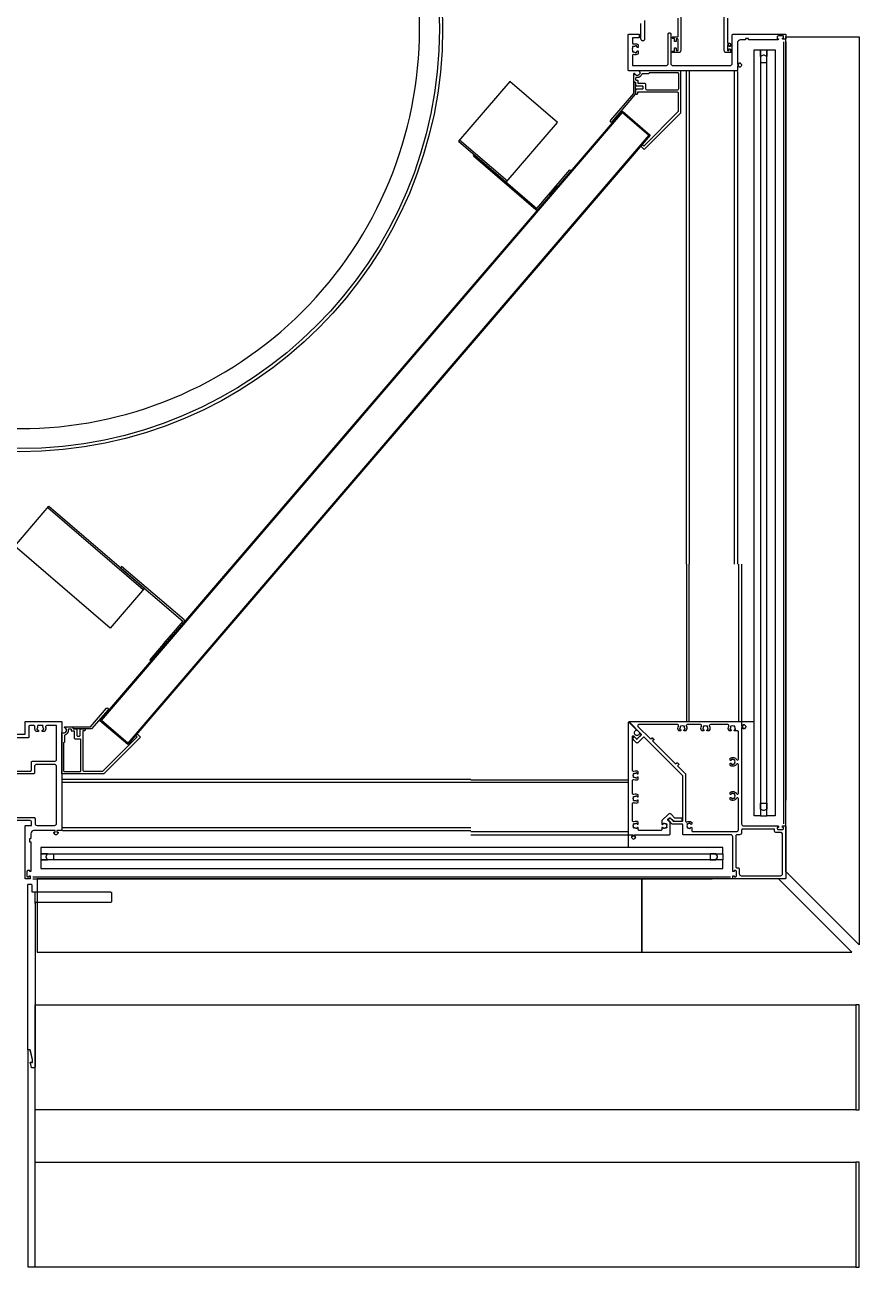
# Model space of a CAD drawing. Extents: x -120222 to -41942, y -19134 to 30932.
# Drawn here: x -68883 to -68087, y -8545 to -7362 of the extents above; entities that cross this region are included whole.
import ezdxf

# ---------------------------------------------------------------- set-up
doc = ezdxf.new("R2010")
doc.units = 0
doc.header["$LTSCALE"] = 150
doc.header["$MEASUREMENT"] = 0
doc.layers.get('0').update_dxf_attribs({"linetype": 'CONTINUOUS'})
doc.layers.add('____-567', color=7, linetype='CONTINUOUS')

# ---------------------------------------------------------------- blocks, each defined once
blk = doc.blocks.new('____-24')
at = {"color": 1, "linetype": 'Continuous'}
for p, q in [((-74594.6, -11926.5), (-74594.6, -12424)), ((-74592.6, -11926.5), (-74592.6, -12649)), ((-74687.6, -11954.7), (-74687.6, -12424)), ((-74684.6, -11954.7), (-74684.6, -12424)), ((-74641.6, -11954.7), (-74641.6, -12424)), ((-74638.6, -11954.7), (-74638.6, -12424)), ((-74903.4, -12019.9), (-74857.9, -12059)), ((-75296, -12370.1), (-75204.9, -12448.3)), ((-74687.1, -12424), (-74687.1, -12573.3)), ((-74684.8, -12424), (-74684.8, -12573.3)), ((-74637.6, -12424), (-74637.6, -12573.3)), ((-74634.6, -12424), (-74634.6, -12574)), ((-74594.6, -12424), (-74594.6, -12671.5)), ((-75281.9, -12629), (-74892.6, -12629)), ((-74892.6, -12629.5), (-74743.3, -12629.5)), ((-75281.9, -12632), (-74892.6, -12632)), ((-74892.6, -12631.8), (-74743.3, -12631.8)), ((-75281.9, -12675), (-74892.6, -12675)), ((-75281.9, -12678), (-74892.6, -12678)), ((-74892.6, -12679), (-74743.3, -12679)), ((-74892.6, -12682), (-74743.3, -12682)), ((-75310.1, -12722), (-74892.6, -12722)), ((-75310.1, -12724), (-74662.6, -12724)), ((-74892.6, -12722), (-74645.1, -12722)), ((-75308.1, -12747.5), (-75308.1, -12736.5))]:
    blk.add_line(p, q, dxfattribs=at)
at = {"color": 1, "linetype": 'Continuous', "flags": 128}
for points in [[(-74648.1, -11904), (-74648.1, -11927.3), (-74648.1, -11927.3, 0.414214), (-74647.6, -11927.8), (-74646.1, -11927.8), (-74646.1, -11927.8, -0.414214), (-74645.1, -11928.8), (-74645.1, -11930), (-74645.1, -11930, -0.414214), (-74645.9, -11930.8), (-74646.3, -11930.8), (-74646.3, -11930.8, -0.414214), (-74646.6, -11930.5), (-74646.6, -11929.8), (-74646.6, -11929.8, 0.414214), (-74647.1, -11929.3), (-74647.6, -11929.3), (-74647.6, -11929.3, 0.414214), (-74648.1, -11929.8), (-74648.1, -11934.2), (-74648.1, -11934.2, 0.414214), (-74647.6, -11934.7), (-74647.1, -11934.7), (-74647.1, -11934.7, 0.414214), (-74646.6, -11934.2), (-74646.6, -11933.5), (-74646.6, -11933.5, -0.414214), (-74646.3, -11933.2), (-74645.9, -11933.2), (-74645.9, -11933.2, -0.414214), (-74645.1, -11934), (-74645.1, -11935.2), (-74644.6, -11935.2), (-74644.6, -11935.2, -0.414214), (-74644.1, -11935.7), (-74644.1, -11936.2), (-74644.1, -11936.2, -0.414214), (-74644.6, -11936.7), (-74649.1, -11936.7), (-74649.1, -11936.7, -0.414214), (-74651.1, -11934.7), (-74651.1, -11900.5)], [(-74692.6, -11901), (-74692.6, -11934.7), (-74692.6, -11934.7, -0.414214), (-74694.6, -11936.7), (-74700.1, -11936.7), (-74700.1, -11936.7, -0.414214), (-74700.6, -11936.2), (-74700.6, -11935.7), (-74700.6, -11935.7, -0.414214), (-74700.1, -11935.2), (-74698.6, -11935.2), (-74698.6, -11932.5), (-74698.6, -11932.5, -0.414214), (-74698.3, -11932.2), (-74697.4, -11932.2), (-74697.4, -11932.2, -0.414214), (-74697.1, -11932.5), (-74697.1, -11934.7), (-74695.6, -11934.7), (-74695.6, -11934.7, 0.414214), (-74695.1, -11934.2), (-74695.1, -11924.2), (-74695.1, -11924.2, 0.414214), (-74695.6, -11923.7), (-74697.1, -11923.7), (-74697.1, -11925.9), (-74697.1, -11925.9, -0.414214), (-74697.4, -11926.2), (-74698.3, -11926.2), (-74698.3, -11926.2, -0.414214), (-74698.6, -11925.9), (-74698.6, -11923.2), (-74700.1, -11923.2), (-74700.1, -11923.2, -0.414214), (-74700.6, -11922.7), (-74700.6, -11922.2), (-74700.6, -11922.2, -0.414214), (-74700.1, -11921.7), (-74695.6, -11921.7), (-74695.6, -11921.7, 0.414214), (-74695.1, -11921.2), (-74695.1, -11904)], [(-74727.1, -11906), (-74727.1, -11923.7), (-74727.1, -11923.7, -0.414214), (-74728.8, -11925.5, -0.414214), (-74730.6, -11923.7), (-74730.6, -11909)], [(-75343.3, -12665.5), (-75309.1, -12665.5), (-75309.1, -12665.5, -0.414214), (-75308.1, -12666.5), (-75308.1, -12671), (-75308.1, -12671, 0.414214), (-75306.1, -12673), (-75289.6, -12673), (-75289.6, -12673, 0.414214), (-75287.6, -12671), (-75287.6, -12617), (-75287.6, -12617, 0.414214), (-75289.6, -12615), (-75306.6, -12615), (-75306.6, -12615, 0.414214), (-75308.6, -12617), (-75308.6, -12623), (-75308.6, -12623, -0.414214), (-75309.6, -12624), (-75343.3, -12624)], [(-75329.8, -12621.5), (-75312.6, -12621.5), (-75312.6, -12621.5, 0.414214), (-75311.6, -12620.5), (-75311.6, -12613), (-75311.6, -12613, -0.414214), (-75310.6, -12612), (-75289.6, -12612), (-75289.6, -12612, 0.414214), (-75287.6, -12610), (-75287.6, -12578), (-75297, -12578), (-75297, -12578, 0.48712), (-75298, -12579.2), (-75298, -12579.2, -0.185154), (-75298.4, -12583), (-75298.4, -12583, -0.276984), (-75299.3, -12583.5), (-75300.9, -12583.5), (-75300.9, -12583.5, -0.697861), (-75301.3, -12582.6), (-75301.3, -12582.6, 0.059473), (-75300.8, -12582.1), (-75300.8, -12582.1, -0.246102), (-75300.4, -12581.9), (-75300.4, -12581.9, 0.345929), (-75299.7, -12581.4, 0.345929), (-75300.1, -12580.6), (-75300.1, -12580.6, -0.246102), (-75300.3, -12580.2), (-75300.3, -12580.2, 0.078486), (-75300.5, -12579.4), (-75300.5, -12579.4, -0.246102), (-75300.5, -12578.9), (-75300.5, -12578.9, 0.345929), (-75300.6, -12578, 0.345929), (-75301.5, -12577.9), (-75301.5, -12577.9, -0.246102), (-75301.9, -12578), (-75301.9, -12578, 0.212332), (-75304.2, -12578), (-75304.2, -12578, -0.246102), (-75304.6, -12577.9), (-75304.6, -12577.9, 0.345929), (-75305.5, -12578, 0.345929), (-75305.6, -12578.9), (-75305.6, -12578.9, -0.246102), (-75305.6, -12579.4), (-75305.6, -12579.4, 0.078486), (-75305.8, -12580.2), (-75305.8, -12580.2, -0.246102), (-75306.1, -12580.6), (-75306.1, -12580.6, 0.345929), (-75306.4, -12581.4, 0.345929), (-75305.7, -12581.9), (-75305.7, -12581.9, -0.246102), (-75305.3, -12582.1), (-75305.3, -12582.1, 0.059473), (-75304.8, -12582.6), (-75304.8, -12582.6, -0.697861), (-75305.2, -12583.5), (-75306.8, -12583.5), (-75306.8, -12583.5, -0.276984), (-75307.7, -12583), (-75307.7, -12583, -0.185154), (-75308.2, -12579.2), (-75308.2, -12579.2, 0.48712), (-75309.1, -12578), (-75313.1, -12578), (-75313.1, -12578, 0.414214), (-75314.1, -12579), (-75314.1, -12587.3), (-75314.1, -12589), (-75314.1, -12589, -0.414214), (-75314.6, -12589.5), (-75332.3, -12589.5)], [(-75332.3, -12586), (-75317.6, -12586), (-75317.6, -12574.5), (-75317.6, -12574.5, -0.414214), (-75317.1, -12574), (-75283.1, -12574), (-75283.1, -12574, -0.414214), (-75282.6, -12574.5), (-75282.6, -12677.7), (-75282.6, -12677.7, -0.414214), (-75282.9, -12678), (-75287.3, -12678), (-75287.3, -12679.5), (-75286.4, -12679.5), (-75286.4, -12679.5, -0.414214), (-75286.1, -12679.8), (-75286.1, -12680.4), (-75286.1, -12680.4, -0.182676), (-75286.1, -12680.6), (-75286.9, -12681.5), (-75286.9, -12681.5, -0.451416), (-75289.2, -12681.5), (-75290, -12680.6), (-75290, -12680.6, -0.182676), (-75290.1, -12680.4), (-75290.1, -12679.8), (-75290.1, -12679.8, -0.414214), (-75289.8, -12679.5), (-75288.8, -12679.5), (-75288.8, -12678), (-75309.1, -12678), (-75309.1, -12678, 0.414214), (-75312.1, -12681), (-75312.1, -12685.2), (-75312.1, -12685.2, -0.414214), (-75312.6, -12685.7), (-75312.9, -12685.7), (-75312.9, -12685.7, 0.414214), (-75313.4, -12686.2), (-75313.4, -12688.2), (-75313.4, -12688.2, 0.414214), (-75312.9, -12688.7), (-75312.1, -12688.7), (-75312.1, -12716.5), (-75312.1, -12716.5, -0.414214), (-75312.6, -12717), (-75313.1, -12717), (-75313.1, -12716), (-75314.8, -12716), (-75314.8, -12716, 0.414214), (-75315.8, -12717), (-75315.8, -12717), (-75315.8, -12721.5), (-75315.8, -12721.5, 0.414214), (-75315.3, -12722), (-75313.6, -12722), (-75313.6, -12721), (-75313.1, -12721), (-75313.1, -12721, -0.414214), (-75312.6, -12721.5), (-75312.6, -12723.5), (-75312.6, -12723.5, -0.414214), (-75313.1, -12724), (-75317.1, -12724), (-75317.1, -12724, -0.414214), (-75317.6, -12723.5), (-75317.6, -12674), (-75317.6, -12674, -0.414214), (-75316.6, -12673), (-75311.6, -12673), (-75311.6, -12669.5), (-75311.6, -12669.5, 0.414214), (-75312.6, -12668.5), (-75335.9, -12668.5)], [(-75306.1, -12746.5), (-75307.1, -12746.5), (-75307.1, -12746.5, 0.414214), (-75308.1, -12747.5), (-75308.1, -12903.5), (-75308.1, -12903.5, -0.414214), (-75308.6, -12904), (-75311.1, -12904), (-75311.1, -12904, -0.357511), (-75311.6, -12903.6), (-75312.4, -12899.6), (-75312.4, -12899.6, -0.473285), (-75311.9, -12899), (-75310.6, -12899), (-75310.6, -12896.5), (-75312.6, -12887), (-75314.6, -12887), (-75314.6, -12887, -0.414214), (-75315.1, -12886.5), (-75315.1, -12730), (-75315.1, -12730, -0.414214), (-75314.1, -12729), (-75312.1, -12729), (-75312.1, -12729, -0.414214), (-75311.1, -12730), (-75311.1, -12736.5), (-75306.1, -12736.5)]]:
    blk.add_lwpolyline(points, format="xyb", dxfattribs=at)
for points in [[(-74703.1, -11918), (-74703.1, -11918, -0.414214), (-74702.1, -11919), (-74702.1, -11947), (-74702.1, -11947, 0.414214), (-74700.1, -11949), (-74645.6, -11949), (-74645.6, -11949, 0.414214), (-74643.6, -11947), (-74643.6, -11920), (-74643.6, -11920, -0.414214), (-74642.6, -11919), (-74593.1, -11919), (-74593.1, -11919, -0.414214), (-74592.6, -11919.5), (-74592.6, -11923.5), (-74592.6, -11923.5, -0.414214), (-74593.1, -11924), (-74595.1, -11924), (-74595.1, -11924, -0.414214), (-74595.6, -11923.5), (-74595.6, -11923), (-74594.6, -11923), (-74594.6, -11921.3), (-74594.6, -11921.3, 0.414214), (-74595.1, -11920.8), (-74599.6, -11920.8), (-74599.6, -11920.8, 0.414214), (-74600.6, -11921.8), (-74600.6, -11923.5), (-74599.6, -11923.5), (-74599.6, -11924), (-74599.6, -11924, -0.414214), (-74600.1, -11924.5), (-74627.9, -11924.5), (-74627.9, -11923.7), (-74627.9, -11923.7, 0.414214), (-74628.4, -11923.2), (-74630.4, -11923.2), (-74630.4, -11923.2, 0.414214), (-74630.9, -11923.7), (-74630.9, -11924), (-74630.9, -11924, -0.414214), (-74631.4, -11924.5), (-74635.6, -11924.5), (-74635.6, -11924.5, 0.414214), (-74638.6, -11927.5), (-74638.6, -11947.7), (-74637.1, -11947.7), (-74637.1, -11946.8), (-74637.1, -11946.8, -0.414214), (-74636.8, -11946.5), (-74636.2, -11946.5), (-74636.2, -11946.5, -0.182676), (-74636, -11946.6), (-74635.1, -11947.4), (-74635.1, -11947.4, -0.451416), (-74635.1, -11949.6), (-74636, -11950.4), (-74636, -11950.4, -0.182676), (-74636.2, -11950.5), (-74636.8, -11950.5), (-74636.8, -11950.5, -0.414214), (-74637.1, -11950.2), (-74637.1, -11949.2), (-74638.6, -11949.2), (-74638.6, -11953.7), (-74638.6, -11953.7, -0.414214), (-74638.9, -11954), (-74742.1, -11954), (-74742.1, -11954, -0.414214), (-74742.6, -11953.5), (-74742.6, -11919.5), (-74742.6, -11919.5, -0.414214), (-74742.1, -11919), (-74732.6, -11919), (-74732.6, -11919, -0.414214), (-74732.1, -11919.5), (-74732.1, -11922), (-74732.1, -11922, -0.414214), (-74732.6, -11922.5), (-74738.1, -11922.5), (-74738.1, -11922.5, 0.414214), (-74738.6, -11923), (-74738.6, -11927.4), (-74738.6, -11927.4, 0.48712), (-74737.3, -11928.4), (-74737.3, -11928.4, -0.185154), (-74733.6, -11928.8), (-74733.6, -11928.8, -0.276984), (-74733.1, -11929.7), (-74733.1, -11931.4), (-74733.1, -11931.4, -0.697861), (-74734, -11931.7), (-74734, -11931.7, 0.059473), (-74734.4, -11931.3), (-74734.4, -11931.3, -0.246102), (-74734.6, -11930.8), (-74734.6, -11930.8, 0.345929), (-74735.2, -11930.1, 0.345929), (-74736, -11930.5), (-74736, -11930.5, -0.246102), (-74736.3, -11930.7), (-74736.3, -11930.7, 0.078486), (-74737.2, -11931), (-74737.2, -11931, -0.246102), (-74737.6, -11930.9), (-74737.6, -11930.9, 0.345929), (-74738.5, -11931, 0.345929), (-74738.6, -11931.9), (-74738.6, -11931.9, -0.246102), (-74738.6, -11932.4), (-74738.6, -11932.4, 0.212332), (-74738.6, -11934.6), (-74738.6, -11934.6, -0.246102), (-74738.6, -11935.1), (-74738.6, -11935.1, 0.345929), (-74738.5, -11935.9, 0.345929), (-74737.6, -11936), (-74737.6, -11936, -0.246102), (-74737.2, -11936), (-74737.2, -11936, 0.078486), (-74736.3, -11936.2), (-74736.3, -11936.2, -0.246102), (-74736, -11936.5), (-74736, -11936.5, 0.345929), (-74735.2, -11936.8, 0.345929), (-74734.6, -11936.1), (-74734.6, -11936.1, -0.246102), (-74734.4, -11935.7), (-74734.4, -11935.7, 0.059473), (-74734, -11935.3), (-74734, -11935.3, -0.697861), (-74733.1, -11935.6), (-74733.1, -11937.2), (-74733.1, -11937.2, -0.276984), (-74733.6, -11938.1), (-74733.6, -11938.1, -0.185154), (-74737.3, -11938.6), (-74737.3, -11938.6, 0.48712), (-74738.6, -11939.5), (-74738.6, -11949), (-74706.6, -11949), (-74706.6, -11949, 0.414214), (-74704.6, -11947), (-74704.6, -11919), (-74704.6, -11919, -0.414214), (-74703.6, -11918)], [(-74727.9, -12025.8), (-74728.6, -12025.1), (-74728.6, -12025.1, 0.414214), (-74730, -12025.1, 0.414214), (-74730, -12026.5), (-74727.6, -12029), (-74727.6, -12029), (-74692.6, -11994), (-74692.6, -11954), (-74731.8, -11954), (-74731.8, -11954, 0.621133), (-74732.1, -11954.5), (-74732.1, -11954.5, -0.457273), (-74732.8, -11958.2, -0.457273), (-74736.4, -11956.9), (-74736.4, -11956.9, 0.362003), (-74737.1, -11956.5, 0.362003), (-74737.6, -11957.1), (-74737.6, -11964.4), (-74737.6, -11964.4, 0.414214), (-74737.1, -11964.9), (-74735.6, -11964.9), (-74735.6, -11967.3), (-74735.6, -11967.3, 0.414214), (-74734.6, -11968.3), (-74729.6, -11968.3), (-74729.6, -11968.3, -0.414214), (-74728.6, -11969.3), (-74728.6, -11970.5), (-74728.6, -11970.5, -0.414214), (-74729.6, -11971.5), (-74734.6, -11971.5), (-74734.6, -11971.5, 0.414214), (-74735.6, -11972.5), (-74735.6, -11975.4), (-74735.6, -11975.4, 0.414214), (-74734.6, -11976.4, 0.414214), (-74733.6, -11975.4), (-74733.6, -11974), (-74696.1, -11974), (-74696.1, -11974, -0.414214), (-74695.1, -11975), (-74695.1, -11992.9)], [(-74758.1, -12002.5), (-74735.6, -11976.2), (-74735.6, -11965.4), (-74735.6, -11965.4, 0.414214), (-74736.1, -11964.9), (-74737.1, -11964.9), (-74737.1, -11964.9, 0.414214), (-74737.6, -11965.4), (-74737.6, -11975.5), (-74759.6, -12001.2), (-74759.6, -12001.2, 0.414214), (-74759.5, -12002.6, 0.414214), (-74758.1, -12002.5)], [(-74735.1, -11960.5), (-74735.1, -11960.5, 0.414214), (-74735.6, -11961), (-74735.6, -11962.4), (-74735.6, -11962.4, 0.414214), (-74735.1, -11962.9), (-74734.1, -11962.9), (-74734.1, -11962.9, -0.414214), (-74733.6, -11963.4), (-74733.6, -11965.8), (-74727.1, -11965.8), (-74727.1, -11965.8, -0.414214), (-74726.1, -11966.8), (-74726.1, -11971), (-74726.1, -11971, 0.414214), (-74725.1, -11972), (-74695.6, -11972), (-74695.6, -11972, 0.414214), (-74694.6, -11971), (-74694.6, -11957), (-74694.6, -11957, 0.414214), (-74695.6, -11956), (-74722.6, -11956), (-74723.1, -11956.8), (-74729.2, -11956.8), (-74729.2, -11956.8, 0.339113), (-74729.7, -11957.2), (-74729.7, -11957.2, -0.339113), (-74734.1, -11960.5)], [(-74889.3, -12034.1), (-74829.8, -12085.2), (-74798.3, -12048.4), (-74797.1, -12049.5), (-74828.6, -12086.2), (-74828.6, -12086.2, -0.414214), (-74830.8, -12086.4), (-74890.3, -12035.4)], [(-75226.6, -12427.5), (-75167.1, -12478.6), (-75198.6, -12515.3), (-75197.4, -12516.3), (-75165.9, -12479.6), (-75165.9, -12479.6, 0.414214), (-75166.1, -12477.3), (-75225.6, -12426.3)], [(-75238.5, -12562.8), (-75254.2, -12581), (-75271.2, -12581), (-75271.2, -12581, -0.414214), (-75271.7, -12580.5), (-75271.7, -12579.5), (-75271.7, -12579.5, -0.414214), (-75271.2, -12579), (-75255.1, -12579), (-75240, -12561.5), (-75240, -12561.5, -0.414214), (-75238.6, -12561.4, -0.414214), (-75238.5, -12562.8)], [(-75210.7, -12588.6), (-75211.4, -12587.9), (-75211.4, -12587.9, -0.414214), (-75211.4, -12586.5, -0.414214), (-75210, -12586.5), (-75207.6, -12589), (-75207.6, -12589), (-75242.6, -12624), (-75282.6, -12624), (-75282.6, -12584.7), (-75282.6, -12584.7, -0.621133), (-75282.1, -12584.5), (-75282.1, -12584.5, 0.457273), (-75278.4, -12583.7, 0.457273), (-75279.7, -12580.1), (-75279.7, -12580.1, -0.362003), (-75280, -12579.5, -0.362003), (-75279.5, -12579), (-75272.2, -12579), (-75272.2, -12579, -0.414214), (-75271.7, -12579.5), (-75271.7, -12581), (-75269.3, -12581), (-75269.3, -12581, -0.414214), (-75268.3, -12582), (-75268.3, -12587), (-75268.3, -12587, 0.414214), (-75267.3, -12588), (-75266.1, -12588), (-75266.1, -12588, 0.414214), (-75265.1, -12587), (-75265.1, -12582), (-75265.1, -12582, -0.414214), (-75264.1, -12581), (-75261.2, -12581), (-75261.2, -12581, -0.414214), (-75260.2, -12582, -0.414214), (-75261.2, -12583), (-75262.6, -12583), (-75262.6, -12620.5), (-75262.6, -12620.5, 0.414214), (-75261.6, -12621.5), (-75243.6, -12621.5)], [(-75276.1, -12581.5), (-75276.1, -12581.5, -0.414214), (-75275.6, -12581), (-75274.2, -12581), (-75274.2, -12581, -0.414214), (-75273.7, -12581.5), (-75273.7, -12582.5), (-75273.7, -12582.5, 0.414214), (-75273.2, -12583), (-75270.8, -12583), (-75270.8, -12589.5), (-75270.8, -12589.5, 0.414214), (-75269.8, -12590.5), (-75265.6, -12590.5), (-75265.6, -12590.5, -0.414214), (-75264.6, -12591.5), (-75264.6, -12621), (-75264.6, -12621, -0.414214), (-75265.6, -12622), (-75279.6, -12622), (-75279.6, -12622, -0.414214), (-75280.6, -12621), (-75280.6, -12594), (-75279.8, -12593.5), (-75279.8, -12587.3), (-75279.8, -12587.3, -0.339113), (-75279.4, -12586.8), (-75279.4, -12586.8, 0.339113), (-75276.1, -12582.5)], [(-74704.7, -12668.3), (-74704.7, -12668.3, -0.414214), (-74704.7, -12666.9), (-74703.7, -12666), (-74703.7, -12666, -0.414214), (-74702.3, -12666), (-74699.9, -12668.4), (-74699.9, -12668.4, 0.198912), (-74698.5, -12669), (-74691.8, -12669), (-74691.8, -12669, 0.414214), (-74691.3, -12668.5), (-74691.3, -12666.5), (-74691.3, -12666.5, 0.414214), (-74691.8, -12666), (-74698.1, -12666), (-74701.6, -12662.4), (-74701.6, -12662.4, 0.414214), (-74704.4, -12662.4), (-74710.6, -12668.5), (-74710.6, -12671.6), (-74710.6, -12671.6, 0.67593), (-74709.7, -12671.9), (-74709.7, -12671.9, -0.05859), (-74709.3, -12671.6), (-74709.3, -12671.6, 0.264908), (-74709.1, -12671.3), (-74709.1, -12671.3, -0.350001), (-74708.8, -12670.8, -0.350001), (-74708.2, -12671.1), (-74708.2, -12671.1, 0.264908), (-74707.9, -12671.2), (-74707.9, -12671.2, -0.10677), (-74707, -12671.5), (-74707, -12671.5, 0.264908), (-74706.7, -12671.5), (-74706.7, -12671.5, -0.350001), (-74706.1, -12671.5, -0.350001), (-74706, -12672.2), (-74706, -12672.2, 0.264908), (-74706.1, -12672.5), (-74706.1, -12672.5, -0.241822), (-74706.1, -12674.5), (-74706.1, -12674.5, 0.264908), (-74706, -12674.8), (-74706, -12674.8, -0.350001), (-74706.1, -12675.4, -0.350001), (-74706.7, -12675.5), (-74706.7, -12675.5, 0.264908), (-74707, -12675.5), (-74707, -12675.5, -0.10677), (-74707.9, -12675.7), (-74707.9, -12675.7, 0.264908), (-74708.2, -12675.9), (-74708.2, -12675.9, -0.350001), (-74708.8, -12676.1, -0.350001), (-74709.1, -12675.6), (-74709.1, -12675.6, 0.264908), (-74709.3, -12675.4), (-74709.3, -12675.4, -0.05859), (-74709.7, -12675), (-74709.7, -12675, 0.67593), (-74710.6, -12675.4), (-74710.6, -12677), (-74710.6, -12677, -0.414214), (-74711.6, -12678), (-74732.1, -12678), (-74732.1, -12678, -0.414214), (-74733.1, -12677), (-74733.1, -12675.4), (-74733.1, -12675.4, 0.67593), (-74733.9, -12675), (-74733.9, -12675, -0.05859), (-74734.3, -12675.4), (-74734.3, -12675.4, 0.264908), (-74734.5, -12675.6), (-74734.5, -12675.6, -0.350001), (-74734.8, -12676.1, -0.350001), (-74735.4, -12675.9), (-74735.4, -12675.9, 0.264908), (-74735.7, -12675.7), (-74735.7, -12675.7, -0.10677), (-74736.6, -12675.5), (-74736.6, -12675.5, 0.264908), (-74736.9, -12675.5), (-74736.9, -12675.5, -0.350001), (-74737.5, -12675.4, -0.350001), (-74737.6, -12674.8), (-74737.6, -12674.8, 0.264908), (-74737.6, -12674.5), (-74737.6, -12674.5, -0.241822), (-74737.6, -12672.5), (-74737.6, -12672.5, 0.264908), (-74737.6, -12672.2), (-74737.6, -12672.2, -0.350001), (-74737.5, -12671.5, -0.350001), (-74736.9, -12671.5), (-74736.9, -12671.5, 0.264908), (-74736.6, -12671.5), (-74736.6, -12671.5, -0.10677), (-74735.7, -12671.2), (-74735.7, -12671.2, 0.264908), (-74735.4, -12671.1), (-74735.4, -12671.1, -0.350001), (-74734.8, -12670.8, -0.350001), (-74734.5, -12671.3), (-74734.5, -12671.3, 0.264908), (-74734.3, -12671.6), (-74734.3, -12671.6, -0.05859), (-74733.9, -12671.9), (-74733.9, -12671.9, 0.67593), (-74733.1, -12671.6), (-74733.1, -12670.3), (-74733.1, -12670.3, 0.257543), (-74733.3, -12669.9), (-74733.3, -12669.9, 0.242959), (-74737.2, -12669.6), (-74737.2, -12669.6, -0.533909), (-74738.6, -12668.6), (-74738.6, -12652.3), (-74738.6, -12652.3, -0.533909), (-74737.2, -12651.4), (-74737.2, -12651.4, 0.242959), (-74733.3, -12651.1), (-74733.3, -12651.1, 0.257543), (-74733.1, -12650.7), (-74733.1, -12649.4), (-74733.1, -12649.4, 0.67593), (-74733.9, -12649), (-74733.9, -12649, -0.05859), (-74734.3, -12649.4), (-74734.3, -12649.4, 0.264908), (-74734.5, -12649.6), (-74734.5, -12649.6, -0.350001), (-74734.8, -12650.1, -0.350001), (-74735.4, -12649.9), (-74735.4, -12649.9, 0.264908), (-74735.7, -12649.7), (-74735.7, -12649.7, -0.10677), (-74736.6, -12649.5), (-74736.6, -12649.5, 0.264908), (-74736.9, -12649.5), (-74736.9, -12649.5, -0.350001), (-74737.5, -12649.4, -0.350001), (-74737.6, -12648.8), (-74737.6, -12648.8, 0.264908), (-74737.6, -12648.5), (-74737.6, -12648.5, -0.241822), (-74737.6, -12646.5), (-74737.6, -12646.5, 0.264908), (-74737.6, -12646.2), (-74737.6, -12646.2, -0.350001), (-74737.5, -12645.5, -0.350001), (-74736.9, -12645.5), (-74736.9, -12645.5, 0.264908), (-74736.6, -12645.5), (-74736.6, -12645.5, -0.10677), (-74735.7, -12645.2), (-74735.7, -12645.2, 0.264908), (-74735.4, -12645.1), (-74735.4, -12645.1, -0.350001), (-74734.8, -12644.8, -0.350001), (-74734.5, -12645.3), (-74734.5, -12645.3, 0.264908), (-74734.3, -12645.6), (-74734.3, -12645.6, -0.05859), (-74733.9, -12645.9), (-74733.9, -12645.9, 0.67593), (-74733.1, -12645.6), (-74733.1, -12644.3), (-74733.1, -12644.3, 0.257543), (-74733.3, -12643.9), (-74733.3, -12643.9, 0.242959), (-74737.2, -12643.6), (-74737.2, -12643.6, -0.533909), (-74738.6, -12642.6), (-74738.6, -12630.3), (-74738.6, -12630.3, -0.533909), (-74737.2, -12629.4), (-74737.2, -12629.4, 0.242959), (-74733.3, -12629.1), (-74733.3, -12629.1, 0.257543), (-74733.1, -12628.7), (-74733.1, -12627.4), (-74733.1, -12627.4, 0.67593), (-74733.9, -12627), (-74733.9, -12627, -0.05859), (-74734.3, -12627.4), (-74734.3, -12627.4, 0.264908), (-74734.5, -12627.6), (-74734.5, -12627.6, -0.350001), (-74734.8, -12628.1, -0.350001), (-74735.4, -12627.9), (-74735.4, -12627.9, 0.264908), (-74735.7, -12627.7), (-74735.7, -12627.7, -0.10677), (-74736.6, -12627.5), (-74736.6, -12627.5, 0.264908), (-74736.9, -12627.5), (-74736.9, -12627.5, -0.350001), (-74737.5, -12627.4, -0.350001), (-74737.6, -12626.8), (-74737.6, -12626.8, 0.264908), (-74737.6, -12626.5), (-74737.6, -12626.5, -0.241822), (-74737.6, -12624.5), (-74737.6, -12624.5, 0.264908), (-74737.6, -12624.2), (-74737.6, -12624.2, -0.350001), (-74737.5, -12623.5, -0.350001), (-74736.9, -12623.5), (-74736.9, -12623.5, 0.264908), (-74736.6, -12623.5), (-74736.6, -12623.5, -0.10677), (-74735.7, -12623.2), (-74735.7, -12623.2, 0.264908), (-74735.4, -12623.1), (-74735.4, -12623.1, -0.350001), (-74734.8, -12622.8, -0.350001), (-74734.5, -12623.3), (-74734.5, -12623.3, 0.264908), (-74734.3, -12623.6), (-74734.3, -12623.6, -0.05859), (-74733.9, -12623.9), (-74733.9, -12623.9, 0.67593), (-74733.1, -12623.6), (-74733.1, -12622.3), (-74733.1, -12622.3, 0.257543), (-74733.3, -12621.9), (-74733.3, -12621.9, 0.242959), (-74737.2, -12621.6), (-74737.2, -12621.6, -0.533909), (-74738.6, -12620.6), (-74738.6, -12588.2), (-74738.6, -12588.2, -0.668179), (-74737.7, -12587.8), (-74735.1, -12590.4), (-74735.1, -12590.4, 0.414214), (-74733.7, -12590.4), (-74730.4, -12587.1), (-74730.4, -12587.1, 0.414214), (-74730.4, -12586.4), (-74731.4, -12585.3), (-74731.4, -12585.3, 0.577555), (-74731.9, -12585.5), (-74731.9, -12585.5, -0.577555), (-74736.1, -12586.6, -0.577555), (-74735, -12582.4), (-74735, -12582.4, 0.577555), (-74734.8, -12581.9), (-74742, -12574.7), (-74742, -12574.7, 0.668179), (-74742.6, -12574.9), (-74742.6, -12681.7), (-74742.6, -12681.7, 0.414214), (-74742.3, -12682), (-74738.3, -12682), (-74738.3, -12683.5), (-74739.3, -12683.5), (-74739.3, -12683.5, 0.414214), (-74739.6, -12683.8), (-74739.6, -12684.4), (-74739.6, -12684.4, 0.182676), (-74739.5, -12684.6), (-74738.7, -12685.5), (-74738.7, -12685.5, 0.451416), (-74736.4, -12685.5), (-74735.6, -12684.6), (-74735.6, -12684.6, 0.182676), (-74735.6, -12684.4), (-74735.6, -12683.8), (-74735.6, -12683.8, 0.414214), (-74735.9, -12683.5), (-74736.8, -12683.5), (-74736.8, -12682), (-74703.6, -12682), (-74703.6, -12682, 0.414214), (-74702.6, -12681), (-74702.6, -12670.6), (-74702.6, -12670.6, 0.198912), (-74702.7, -12670.3)], [(-74727.4, -12589), (-74727.4, -12589, 0.414214), (-74728.1, -12589), (-74733.4, -12594.3), (-74733.4, -12594.3, -0.414214), (-74734.8, -12594.3), (-74737.4, -12591.7), (-74737.4, -12591.7, -0.414214), (-74737.4, -12588.8), (-74737.4, -12588.8), (-74737.4, -12588.8, -0.414214), (-74736.7, -12588.8), (-74734.8, -12590.7), (-74734.8, -12590.7, 0.414214), (-74734.1, -12590.7), (-74730.2, -12586.9), (-74730.2, -12586.9, 0.414214), (-74730.2, -12586.1), (-74741.8, -12574.5), (-74741.8, -12574.5, -0.668179), (-74741.6, -12574), (-74634.9, -12574), (-74634.9, -12574, -0.414214), (-74634.6, -12574.3), (-74634.6, -12578.2), (-74633.1, -12578.2), (-74633.1, -12577.3), (-74633.1, -12577.3, -0.414214), (-74632.8, -12577), (-74632.2, -12577), (-74632.2, -12577, -0.182676), (-74632, -12577.1), (-74631.1, -12577.9), (-74631.1, -12577.9, -0.451416), (-74631.1, -12580.1), (-74632, -12580.9), (-74632, -12580.9, -0.182676), (-74632.2, -12581), (-74632.8, -12581), (-74632.8, -12581, -0.414214), (-74633.1, -12580.7), (-74633.1, -12579.7), (-74634.6, -12579.7), (-74634.6, -12671.5), (-74634.6, -12671.5, 0.414214), (-74632.6, -12673.5), (-74599.9, -12673.5), (-74599.9, -12673.5, -0.414214), (-74599.6, -12673.8), (-74599.6, -12675), (-74600.3, -12675), (-74600.3, -12675, 0.414214), (-74600.6, -12675.3), (-74600.6, -12676), (-74600.6, -12676, 0.414214), (-74599.6, -12677), (-74595.6, -12677), (-74595.6, -12677, 0.414214), (-74594.6, -12676), (-74594.6, -12675.3), (-74594.6, -12675.3, 0.414214), (-74594.9, -12675), (-74595.6, -12675), (-74595.6, -12673.8), (-74595.6, -12673.8, -0.414214), (-74595.3, -12673.5), (-74593.1, -12673.5), (-74593.1, -12673.5, -0.414214), (-74592.6, -12674), (-74592.6, -12723.5), (-74592.6, -12723.5, -0.414214), (-74593.1, -12724), (-74642.6, -12724), (-74642.6, -12724, -0.414214), (-74643.1, -12723.5), (-74643.1, -12721.3), (-74643.1, -12721.3, -0.414214), (-74642.8, -12721), (-74641.6, -12721), (-74641.6, -12721.7), (-74641.6, -12721.7, 0.414214), (-74641.3, -12722), (-74640.6, -12722), (-74640.6, -12722, 0.414214), (-74639.6, -12721), (-74639.6, -12717), (-74639.6, -12717, 0.414214), (-74640.6, -12716), (-74641.3, -12716), (-74641.3, -12716, 0.414214), (-74641.6, -12716.3), (-74641.6, -12717), (-74642.8, -12717), (-74642.8, -12717, -0.414214), (-74643.1, -12716.7), (-74643.1, -12684), (-74643.1, -12684, 0.414214), (-74645.1, -12682), (-74690.1, -12682), (-74690.1, -12682, -0.414214), (-74690.6, -12681.5), (-74690.6, -12672.5), (-74690.6, -12672.5, 0.414214), (-74691.1, -12672), (-74700.4, -12672), (-74700.4, -12672, -0.198912), (-74700.7, -12671.8), (-74704.1, -12668.4), (-74704.1, -12668.4, -0.414214), (-74704.1, -12667), (-74703.7, -12666.7), (-74703.7, -12666.7, -0.414214), (-74701.6, -12666.7), (-74700.9, -12667.4), (-74700.9, -12667.4, -0.414214), (-74700.9, -12668.1), (-74700.9, -12668.1), (-74700, -12669), (-74691.1, -12669), (-74691.1, -12669, 0.414214), (-74690.6, -12668.5), (-74690.6, -12625.8)], [(-74686.6, -12669.7), (-74686.6, -12669.7, -0.271075), (-74682.3, -12669.9), (-74682.3, -12669.9, -0.257543), (-74682.1, -12670.3), (-74682.1, -12671.6), (-74682.1, -12671.6, -0.67593), (-74682.9, -12671.9), (-74682.9, -12671.9, 0.05859), (-74683.3, -12671.6), (-74683.3, -12671.6, -0.264908), (-74683.5, -12671.3), (-74683.5, -12671.3, 0.350001), (-74683.8, -12670.8, 0.350001), (-74684.4, -12671.1), (-74684.4, -12671.1, -0.264908), (-74684.7, -12671.2), (-74684.7, -12671.2, 0.10677), (-74685.6, -12671.5), (-74685.6, -12671.5, -0.264908), (-74685.9, -12671.5), (-74685.9, -12671.5, 0.350001), (-74686.5, -12671.5, 0.350001), (-74686.6, -12672.2), (-74686.6, -12672.2, -0.264908), (-74686.6, -12672.5), (-74686.6, -12672.5, 0.241822), (-74686.6, -12674.5), (-74686.6, -12674.5, -0.264908), (-74686.6, -12674.8), (-74686.6, -12674.8, 0.350001), (-74686.5, -12675.4, 0.350001), (-74685.9, -12675.5), (-74685.9, -12675.5, -0.264908), (-74685.6, -12675.5), (-74685.6, -12675.5, 0.10677), (-74684.7, -12675.7), (-74684.7, -12675.7, -0.264908), (-74684.4, -12675.9), (-74684.4, -12675.9, 0.350001), (-74683.8, -12676.1, 0.350001), (-74683.5, -12675.6), (-74683.5, -12675.6, -0.264908), (-74683.3, -12675.4), (-74683.3, -12675.4, 0.05859), (-74682.9, -12675), (-74682.9, -12675, -0.67593), (-74682.1, -12675.4), (-74682.1, -12678), (-74682.1, -12678, 0.414214), (-74681.1, -12679), (-74639.6, -12679), (-74639.6, -12679, 0.414214), (-74637.6, -12677), (-74637.6, -12647.7), (-74637.6, -12647.7, 0.760399), (-74639.4, -12647.2), (-74639.4, -12647.2, -0.420506), (-74645.3, -12648.6), (-74645.3, -12648.6, -0.257543), (-74645.6, -12648.2), (-74645.6, -12646.9), (-74645.6, -12646.9, -0.67593), (-74644.7, -12646.5), (-74644.7, -12646.5, 0.05859), (-74644.3, -12646.9), (-74644.3, -12646.9, -0.264908), (-74644.1, -12647.1), (-74644.1, -12647.1, 0.350001), (-74643.8, -12647.6, 0.350001), (-74643.2, -12647.4), (-74643.2, -12647.4, -0.264908), (-74642.9, -12647.2), (-74642.9, -12647.2, 0.10677), (-74642, -12647), (-74642, -12647, -0.264908), (-74641.7, -12647), (-74641.7, -12647, 0.350001), (-74641.1, -12646.9, 0.350001), (-74641, -12646.3), (-74641, -12646.3, -0.264908), (-74641.1, -12646), (-74641.1, -12646, 0.241822), (-74641.1, -12644), (-74641.1, -12644, -0.264908), (-74641, -12643.7), (-74641, -12643.7, 0.350001), (-74641.1, -12643, 0.350001), (-74641.7, -12643), (-74641.7, -12643, -0.264908), (-74642, -12643), (-74642, -12643, 0.10677), (-74642.9, -12642.7), (-74642.9, -12642.7, -0.264908), (-74643.2, -12642.6), (-74643.2, -12642.6, 0.350001), (-74643.8, -12642.3, 0.350001), (-74644.1, -12642.8), (-74644.1, -12642.8, -0.264908), (-74644.3, -12643.1), (-74644.3, -12643.1, 0.05859), (-74644.7, -12643.4), (-74644.7, -12643.4, -0.67593), (-74645.6, -12643.1), (-74645.6, -12641.8), (-74645.6, -12641.8, -0.257543), (-74645.3, -12641.4), (-74645.3, -12641.4, -0.420506), (-74639.4, -12642.8), (-74639.4, -12642.8, 0.760399), (-74637.6, -12642.3), (-74637.6, -12615.2), (-74637.6, -12615.2, 0.760399), (-74639.4, -12614.7), (-74639.4, -12614.7, -0.420506), (-74645.3, -12616.1), (-74645.3, -12616.1, -0.257543), (-74645.6, -12615.7), (-74645.6, -12614.4), (-74645.6, -12614.4, -0.67593), (-74644.7, -12614), (-74644.7, -12614, 0.05859), (-74644.3, -12614.4), (-74644.3, -12614.4, -0.264908), (-74644.1, -12614.6), (-74644.1, -12614.6, 0.350001), (-74643.8, -12615.1, 0.350001), (-74643.2, -12614.9), (-74643.2, -12614.9, -0.264908), (-74642.9, -12614.7), (-74642.9, -12614.7, 0.10677), (-74642, -12614.5), (-74642, -12614.5, -0.264908), (-74641.7, -12614.5), (-74641.7, -12614.5, 0.350001), (-74641.1, -12614.4, 0.350001), (-74641, -12613.8), (-74641, -12613.8, -0.264908), (-74641.1, -12613.5), (-74641.1, -12613.5, 0.241822), (-74641.1, -12611.5), (-74641.1, -12611.5, -0.264908), (-74641, -12611.2), (-74641, -12611.2, 0.350001), (-74641.1, -12610.5, 0.350001), (-74641.7, -12610.5), (-74641.7, -12610.5, -0.264908), (-74642, -12610.5), (-74642, -12610.5, 0.10677), (-74642.9, -12610.2), (-74642.9, -12610.2, -0.264908), (-74643.2, -12610.1), (-74643.2, -12610.1, 0.350001), (-74643.8, -12609.8, 0.350001), (-74644.1, -12610.3), (-74644.1, -12610.3, -0.264908), (-74644.3, -12610.6), (-74644.3, -12610.6, 0.05859), (-74644.7, -12610.9), (-74644.7, -12610.9, -0.67593), (-74645.6, -12610.6), (-74645.6, -12609.3), (-74645.6, -12609.3, -0.257543), (-74645.3, -12608.9), (-74645.3, -12608.9, -0.420506), (-74639.4, -12610.3), (-74639.4, -12610.3, 0.760399), (-74637.6, -12609.8), (-74637.6, -12584), (-74637.6, -12584, 0.414214), (-74638.6, -12583), (-74641.1, -12583), (-74641.1, -12583, -0.67593), (-74641.5, -12582.1), (-74641.5, -12582.1, 0.05859), (-74641.2, -12581.7), (-74641.2, -12581.7, -0.264908), (-74640.9, -12581.6), (-74640.9, -12581.6, 0.350001), (-74640.4, -12581.2, 0.350001), (-74640.7, -12580.6), (-74640.7, -12580.6, -0.264908), (-74640.8, -12580.4), (-74640.8, -12580.4, 0.10677), (-74641.1, -12579.5), (-74641.1, -12579.5, -0.264908), (-74641, -12579.2), (-74641, -12579.2, 0.350001), (-74641.1, -12578.5, 0.350001), (-74641.7, -12578.5), (-74641.7, -12578.5, -0.264908), (-74642, -12578.5), (-74642, -12578.5, 0.241822), (-74644.1, -12578.5), (-74644.1, -12578.5, -0.264908), (-74644.4, -12578.5), (-74644.4, -12578.5, 0.350001), (-74645, -12578.5, 0.350001), (-74645.1, -12579.2), (-74645.1, -12579.2, -0.264908), (-74645.1, -12579.5), (-74645.1, -12579.5, 0.10677), (-74645.3, -12580.4), (-74645.3, -12580.4, -0.264908), (-74645.5, -12580.6), (-74645.5, -12580.6, 0.350001), (-74645.7, -12581.2, 0.350001), (-74645.2, -12581.6), (-74645.2, -12581.6, -0.264908), (-74644.9, -12581.7), (-74644.9, -12581.7, 0.05859), (-74644.6, -12582.1), (-74644.6, -12582.1, -0.67593), (-74645, -12583), (-74646.2, -12583), (-74646.2, -12583, -0.257543), (-74646.7, -12582.7), (-74646.7, -12582.7, -0.271075), (-74646.8, -12578.5), (-74646.8, -12578.5, 0.568292), (-74647.7, -12577), (-74664.4, -12577), (-74664.4, -12577, 0.568292), (-74665.3, -12578.5), (-74665.3, -12578.5, -0.271075), (-74665.5, -12582.7), (-74665.5, -12582.7, -0.257543), (-74665.9, -12583), (-74667.1, -12583), (-74667.1, -12583, -0.67593), (-74667.5, -12582.1), (-74667.5, -12582.1, 0.05859), (-74667.2, -12581.7), (-74667.2, -12581.7, -0.264908), (-74666.9, -12581.6), (-74666.9, -12581.6, 0.350001), (-74666.4, -12581.2, 0.350001), (-74666.7, -12580.6), (-74666.7, -12580.6, -0.264908), (-74666.8, -12580.4), (-74666.8, -12580.4, 0.10677), (-74667.1, -12579.5), (-74667.1, -12579.5, -0.264908), (-74667, -12579.2), (-74667, -12579.2, 0.350001), (-74667.1, -12578.5, 0.350001), (-74667.7, -12578.5), (-74667.7, -12578.5, -0.264908), (-74668, -12578.5), (-74668, -12578.5, 0.241822), (-74670.1, -12578.5), (-74670.1, -12578.5, -0.264908), (-74670.4, -12578.5), (-74670.4, -12578.5, 0.350001), (-74671, -12578.5, 0.350001), (-74671.1, -12579.2), (-74671.1, -12579.2, -0.264908), (-74671.1, -12579.5), (-74671.1, -12579.5, 0.10677), (-74671.3, -12580.4), (-74671.3, -12580.4, -0.264908), (-74671.5, -12580.6), (-74671.5, -12580.6, 0.350001), (-74671.7, -12581.2, 0.350001), (-74671.2, -12581.6), (-74671.2, -12581.6, -0.264908), (-74670.9, -12581.7), (-74670.9, -12581.7, 0.05859), (-74670.6, -12582.1), (-74670.6, -12582.1, -0.67593), (-74671, -12583), (-74672.2, -12583), (-74672.2, -12583, -0.257543), (-74672.7, -12582.7), (-74672.7, -12582.7, -0.271075), (-74672.8, -12578.5), (-74672.8, -12578.5, 0.568292), (-74673.7, -12577), (-74686.4, -12577), (-74686.4, -12577, 0.568292), (-74687.3, -12578.5), (-74687.3, -12578.5, -0.271075), (-74687.5, -12582.7), (-74687.5, -12582.7, -0.257543), (-74687.9, -12583), (-74689.1, -12583), (-74689.1, -12583, -0.67593), (-74689.5, -12582.1), (-74689.5, -12582.1, 0.05859), (-74689.2, -12581.7), (-74689.2, -12581.7, -0.264908), (-74688.9, -12581.6), (-74688.9, -12581.6, 0.350001), (-74688.4, -12581.2, 0.350001), (-74688.7, -12580.6), (-74688.7, -12580.6, -0.264908), (-74688.8, -12580.4), (-74688.8, -12580.4, 0.10677), (-74689.1, -12579.5), (-74689.1, -12579.5, -0.264908), (-74689, -12579.2), (-74689, -12579.2, 0.350001), (-74689.1, -12578.5, 0.350001), (-74689.7, -12578.5), (-74689.7, -12578.5, -0.264908), (-74690, -12578.5), (-74690, -12578.5, 0.241822), (-74692.1, -12578.5), (-74692.1, -12578.5, -0.264908), (-74692.4, -12578.5), (-74692.4, -12578.5, 0.350001), (-74693, -12578.5, 0.350001), (-74693.1, -12579.2), (-74693.1, -12579.2, -0.264908), (-74693.1, -12579.5), (-74693.1, -12579.5, 0.10677), (-74693.3, -12580.4), (-74693.3, -12580.4, -0.264908), (-74693.5, -12580.6), (-74693.5, -12580.6, 0.350001), (-74693.7, -12581.2, 0.350001), (-74693.2, -12581.6), (-74693.2, -12581.6, -0.264908), (-74692.9, -12581.7), (-74692.9, -12581.7, 0.05859), (-74692.6, -12582.1), (-74692.6, -12582.1, -0.67593), (-74693, -12583), (-74694.2, -12583), (-74694.2, -12583, -0.257543), (-74694.7, -12582.7), (-74694.7, -12582.7, -0.271075), (-74694.8, -12578.5), (-74694.8, -12578.5, 0.568292), (-74695.7, -12577), (-74732.7, -12577), (-74732.7, -12577, 0.668179), (-74733.4, -12578.7), (-74721.2, -12590.8), (-74720.2, -12589.8), (-74720.2, -12589.8, -0.414214), (-74719.5, -12589.8), (-74718.4, -12590.8), (-74718.4, -12590.8, -0.414214), (-74718.4, -12591.6), (-74719.5, -12592.6), (-74697.6, -12614.5), (-74696.5, -12613.5), (-74696.5, -12613.5, -0.414214), (-74695.8, -12613.5), (-74694.7, -12614.5), (-74694.7, -12614.5, -0.414214), (-74694.7, -12615.2), (-74695.8, -12616.3), (-74688.4, -12623.7), (-74688.4, -12623.7, -0.198912), (-74688.1, -12624.4), (-74688.1, -12668.9), (-74688.1, -12668.9, 0.568292), (-74686.6, -12669.7)], [(-74602.1, -12679.7), (-74602.1, -12679.7, -0.414214), (-74603.1, -12678.7), (-74603.1, -12677.5), (-74603.1, -12677.5, 0.414214), (-74604.1, -12676.5), (-74633.6, -12676.5), (-74633.6, -12676.5, 0.414214), (-74634.6, -12677.5), (-74634.6, -12680), (-74634.6, -12680, -0.414214), (-74636.6, -12682), (-74639.1, -12682), (-74639.1, -12682, 0.414214), (-74640.1, -12683), (-74640.1, -12712.5), (-74640.1, -12712.5, 0.414214), (-74639.1, -12713.5), (-74637.9, -12713.5), (-74637.9, -12713.5, -0.414214), (-74636.9, -12714.5), (-74636.9, -12719), (-74636.9, -12719, 0.414214), (-74634.9, -12721), (-74597.6, -12721), (-74597.6, -12721, 0.414214), (-74595.6, -12719), (-74595.6, -12681.7), (-74595.6, -12681.7, 0.414214), (-74597.6, -12679.7)], [(-75236.1, -12736.5), (-75236.1, -12736.5, -0.414214), (-75235.1, -12737.5), (-75235.1, -12745.5), (-75235.1, -12745.5, -0.414214), (-75236.1, -12746.5), (-75307.1, -12746.5), (-75307.1, -12746.5, 0.414214), (-75308.1, -12747.5), (-75308.1, -12903.5), (-75308.1, -12903.5, -0.414214), (-75308.6, -12904), (-75311.1, -12904), (-75311.1, -12904, -0.357511), (-75311.6, -12903.6), (-75312.4, -12899.6), (-75312.4, -12899.6, -0.473285), (-75311.9, -12899), (-75310.6, -12899), (-75310.6, -12896.5), (-75312.6, -12887), (-75314.6, -12887), (-75314.6, -12887, -0.414214), (-75315.1, -12886.5), (-75315.1, -12730), (-75315.1, -12730, -0.414214), (-75314.1, -12729), (-75312.1, -12729), (-75312.1, -12729, -0.414214), (-75311.1, -12730), (-75311.1, -12736.5)], [(-75308.1, -13093.8), (-75308.1, -12904.5), (-75308.1, -12904.5, 0.414214), (-75308.6, -12904), (-75311.6, -12904), (-75311.6, -12903.8), (-75312.6, -12898.8), (-75311.1, -12898.8), (-75311.1, -12898.8, 0.414214), (-75310.6, -12898.3), (-75310.6, -12896.3), (-75310.6, -12896.3, 0.051921), (-75310.6, -12896.2), (-75312.4, -12887.4), (-75312.4, -12887.4, 0.354665), (-75312.9, -12887), (-75314.6, -12887), (-75314.6, -12887, 0.414214), (-75315.1, -12887.5), (-75315.1, -13093.8)]]:
    blk.add_lwpolyline(points, format="xyb", close=True, dxfattribs=at)
for points in [[(-74592.6, -12716.9), (-74592.6, -11921.5), (-74522.6, -11921.5), (-74522.6, -12786.9)], [(-74613.1, -11939), (-74614.1, -11939), (-74616.6, -11940.5), (-74616.6, -11934), (-74610.6, -11934), (-74610.6, -11940.5)], [(-74613.1, -11939), (-74614.1, -11939), (-74616.6, -11940.5), (-74616.6, -11946), (-74610.6, -11946), (-74610.6, -11940.5)], [(-74810.1, -12003.2), (-74855.6, -11964.2), (-74904.5, -12021.1), (-74858.9, -12060.2)], [(-75246.2, -12573.3), (-74748.2, -11992.5), (-74721.7, -12015.3), (-75219.6, -12596.1)], [(-75244.8, -12573.2), (-74748.1, -11993.9), (-74723.1, -12015.5), (-75219.7, -12594.6)], [(-74810.1, -12064.7), (-74811.3, -12063.6), (-74817.8, -12071.2), (-74816.6, -12072.2)], [(-75236.4, -12485), (-75327.5, -12406.9), (-75294.9, -12368.9), (-75203.8, -12447)], [(-75184.4, -12501.2), (-75185.6, -12500.1), (-75179.1, -12492.5), (-75177.9, -12493.6)], [(-74613.1, -12659), (-74614.1, -12659), (-74616.6, -12657.5), (-74616.6, -12652), (-74610.6, -12652), (-74610.6, -12657.5)], [(-74613.1, -12659), (-74614.1, -12659), (-74616.6, -12657.5), (-74616.6, -12664), (-74610.6, -12664), (-74610.6, -12657.5)], [(-75297.6, -12703.5), (-75297.6, -12702.5), (-75296.1, -12700), (-75302.6, -12700), (-75302.6, -12706), (-75296.1, -12706)], [(-75297.6, -12703.5), (-75297.6, -12702.5), (-75296.1, -12700), (-75290.6, -12700), (-75290.6, -12706), (-75296.1, -12706)], [(-74657.6, -12703.5), (-74657.6, -12702.5), (-74659.1, -12700), (-74664.6, -12700), (-74664.6, -12706), (-74659.1, -12706)], [(-74657.6, -12703.5), (-74657.6, -12702.5), (-74659.1, -12700), (-74652.6, -12700), (-74652.6, -12706), (-74659.1, -12706)], [(-74729.6, -12724), (-75306.1, -12724), (-75306.1, -12794), (-74729.6, -12794)], [(-74729.6, -12794), (-74529.6, -12794), (-74599.6, -12724), (-74729.6, -12724)], [(-74525.6, -12944), (-75308.1, -12944), (-75308.1, -12844), (-74525.6, -12844)], [(-74525.6, -12844), (-74525.6, -12944), (-74522.6, -12944), (-74522.6, -12844)], [(-74525.6, -13094), (-75308.1, -13094), (-75308.1, -12994), (-74525.6, -12994)], [(-74525.6, -12994), (-74525.6, -13094), (-74522.6, -13094), (-74522.6, -12994)]]:
    blk.add_lwpolyline(points, close=True, dxfattribs=at)
for points in [[(-74622.6, -12424), (-74622.6, -11934), (-74616.6, -11934), (-74616.6, -12424)], [(-74610.6, -12424), (-74610.6, -11934), (-74602.6, -11934), (-74602.6, -12424)], [(-74634.6, -12424), (-74634.6, -12574), (-74622.6, -12574), (-74622.6, -12424)], [(-74616.6, -12424), (-74616.6, -12664), (-74622.6, -12664), (-74622.6, -12424)], [(-74602.6, -12424), (-74602.6, -12664), (-74610.6, -12664), (-74610.6, -12424)], [(-74892.6, -12682), (-74742.6, -12682), (-74742.6, -12694), (-74892.6, -12694)], [(-74892.6, -12694), (-75302.6, -12694), (-75302.6, -12700), (-74892.6, -12700)], [(-74892.6, -12700), (-74652.6, -12700), (-74652.6, -12694), (-74892.6, -12694)], [(-74892.6, -12706), (-75302.6, -12706), (-75302.6, -12714), (-74892.6, -12714)], [(-74892.6, -12714), (-74652.6, -12714), (-74652.6, -12706), (-74892.6, -12706)]]:
    blk.add_lwpolyline(points, dxfattribs=at)
blk = doc.blocks.new('____-28')
at = {"color": 1}
blk.add_blockref('____-24', (0, 0), dxfattribs=at)
blk = doc.blocks.new('____-29')
at = {"color": 1, "linetype": 'Continuous', "flags": 128}
blk.add_lwpolyline([(-74941.6, -11914), (-74941.6, -11914, 0.414214), (-75322.6, -11533, 0.414214), (-75703.6, -11914), (-75703.6, -11914, 0.414214), (-75322.6, -12295, 0.414214), (-74941.6, -11914)], format="xyb", close=True, dxfattribs=at)
at = {"color": 1, "linetype": 'Continuous'}
for radius in [403, 400]:
    blk.add_circle((-75322.6, -11914), radius, dxfattribs=at)
blk = doc.blocks.new('____-167')
at = {"color": 1}
for name in ['____-28', '____-29']:
    blk.add_blockref(name, (0, 0), dxfattribs=at)

msp = doc.modelspace()

# ---------------------------------------------------------------- block references
at = {"layer": '____-567', "color": 0}
msp.add_blockref('____-167', (6435.10495, 4548.69799), dxfattribs=at)

doc.saveas('drawing.dxf')
